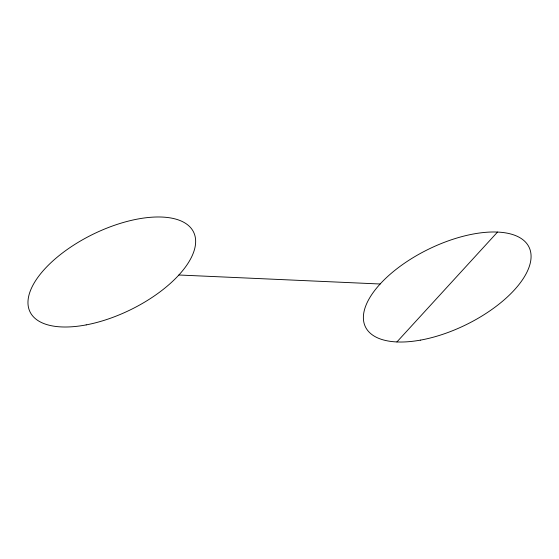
<?xml version="1.0" encoding="UTF-8"?>
<svg xmlns="http://www.w3.org/2000/svg" width="559" height="559" viewBox="0 0 559 559"><rect width="100%" height="100%" fill="white"/><g stroke="black" fill="none" stroke-linecap="round" stroke-linejoin="round"><path stroke-width="0.84" d="M396.911 341.947L497.524 232.069M178.887 275L380.134 284.007M420.298 340.151A90.998 42.163 -26 0 0 529.457 248.091A90.998 42.163 -26 0 0 391.908 272.778A90.998 42.163 -26 0 0 420.298 340.151M86.205 324.891A90.998 42.163 -26 0 0 193.749 232.439A90.998 42.163 -26 0 0 55.453 258.649A90.998 42.163 -26 0 0 86.205 324.891"/></g></svg>
